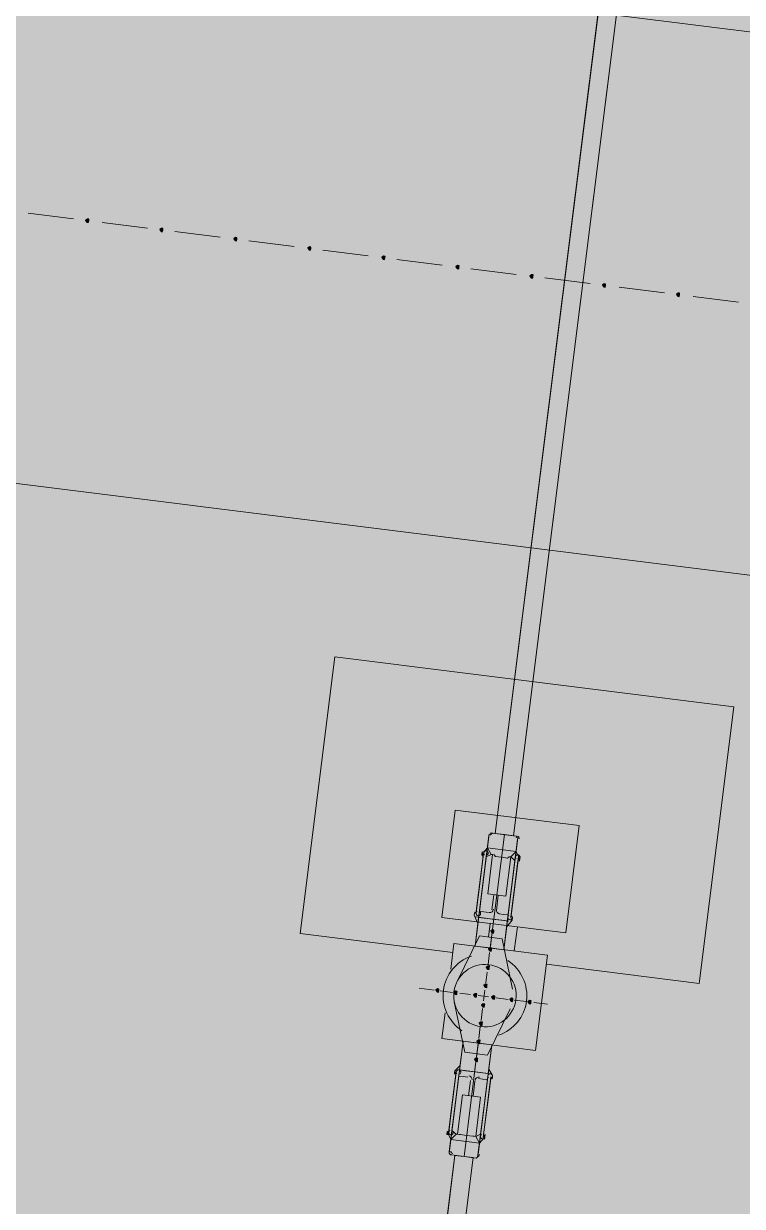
# Model space of a CAD drawing. Header units: metres. Extents: x -4 to 509425, y 7549 to 4732445.
# Drawn here: x 476023.13 to 476027.13, y 4719767.27 to 4719773.84 of the extents above; entities that cross this region are included whole.
import ezdxf

# ---------------------------------------------------------------- set-up
doc = ezdxf.new("R2010")
doc.units = ezdxf.units.M
doc.header["$LTSCALE"] = 0.01
doc.header["$MEASUREMENT"] = 0
doc.layers.get('0').update_dxf_attribs({"lineweight": 0})
for name, color, linetype in [('_SUBESTACIÓN', 1, 'Continuous'), ('NUDO GAROÑA', 211, 'Continuous'), ('SUBESTACION LA VID', 253, 'Continuous')]:
    doc.layers.add(name, color=color, linetype=linetype)

# ---------------------------------------------------------------- blocks, each defined once
blk = doc.blocks.new('A$Cfff6051d')
at = {"layer": 'SUBESTACION LA VID', "transparency": 33554687}
h = blk.add_hatch(color=256, dxfattribs=at)
h.dxf.hatch_style = 2
h.paths.add_polyline_path([(476023.4935, 4719772.7465), (476023.4946, 4719772.7549), (476023.4862, 4719772.7559), (476023.4767, 4719772.7486), (476023.4841, 4719772.7391), (476023.4925, 4719772.7381)])
h = blk.add_hatch(color=256, dxfattribs=at)
h.dxf.hatch_style = 2
h.paths.add_polyline_path([(476023.9052, 4719772.6949), (476023.9062, 4719772.7033), (476023.8978, 4719772.7043), (476023.8884, 4719772.697), (476023.8957, 4719772.6875), (476023.9041, 4719772.6865)])
h = blk.add_hatch(color=256, dxfattribs=at)
h.dxf.hatch_style = 2
h.paths.add_polyline_path([(476024.3168, 4719772.6433), (476024.3178, 4719772.6517), (476024.3094, 4719772.6527), (476024.3, 4719772.6454), (476024.3073, 4719772.6359), (476024.3157, 4719772.6349)])
h = blk.add_hatch(color=256, dxfattribs=at)
h.dxf.hatch_style = 2
h.paths.add_polyline_path([(476024.7284, 4719772.5917), (476024.7294, 4719772.6001), (476024.721, 4719772.6011), (476024.7116, 4719772.5938), (476024.7189, 4719772.5843), (476024.7273, 4719772.5833)])
h = blk.add_hatch(color=256, dxfattribs=at)
h.dxf.hatch_style = 2
h.paths.add_polyline_path([(476025.14, 4719772.5401), (476025.1411, 4719772.5485), (476025.1327, 4719772.5495), (476025.1232, 4719772.5422), (476025.1306, 4719772.5327), (476025.139, 4719772.5317)])
h = blk.add_hatch(color=256, dxfattribs=at)
h.dxf.hatch_style = 2
h.paths.add_polyline_path([(476025.5516, 4719772.4884), (476025.5527, 4719772.4968), (476025.5443, 4719772.4979), (476025.5348, 4719772.4906), (476025.5422, 4719772.4811), (476025.5506, 4719772.48)])
h = blk.add_hatch(color=256, dxfattribs=at)
h.dxf.hatch_style = 2
h.paths.add_polyline_path([(476025.9632, 4719772.4368), (476025.9643, 4719772.4452), (476025.9559, 4719772.4463), (476025.9464, 4719772.439), (476025.9538, 4719772.4295), (476025.9622, 4719772.4284)])
h = blk.add_hatch(color=256, dxfattribs=at)
h.dxf.hatch_style = 2
h.paths.add_polyline_path([(476026.3665, 4719772.3863), (476026.3675, 4719772.3947), (476026.3591, 4719772.3957), (476026.3497, 4719772.3884), (476026.357, 4719772.3789), (476026.3654, 4719772.3779)])
h = blk.add_hatch(color=256, dxfattribs=at)
h.dxf.hatch_style = 2
h.paths.add_polyline_path([(476026.7781, 4719772.3347), (476026.7791, 4719772.3431), (476026.7707, 4719772.3441), (476026.7613, 4719772.3368), (476026.7686, 4719772.3273), (476026.777, 4719772.3263)])
h = blk.add_hatch(color=256, dxfattribs=at)
h.dxf.hatch_style = 2
h.paths.add_polyline_path([(476025.7456, 4719768.7952), (476025.7467, 4719768.8036), (476025.7383, 4719768.8047), (476025.7288, 4719768.7973), (476025.7361, 4719768.7879), (476025.7445, 4719768.7868)])
h = blk.add_hatch(color=256, dxfattribs=at)
h.dxf.hatch_style = 2
h.paths.add_polyline_path([(476025.733, 4719768.6944), (476025.734, 4719768.7028), (476025.7256, 4719768.7039), (476025.7162, 4719768.6965), (476025.7235, 4719768.6871), (476025.7319, 4719768.686)])
h = blk.add_hatch(color=256, dxfattribs=at)
h.dxf.hatch_style = 2
h.paths.add_polyline_path([(476025.7203, 4719768.5936), (476025.7214, 4719768.602), (476025.713, 4719768.6031), (476025.7035, 4719768.5957), (476025.7109, 4719768.5863), (476025.7193, 4719768.5852)])
h = blk.add_hatch(color=256, dxfattribs=at)
h.dxf.hatch_style = 2
h.paths.add_polyline_path([(476025.7077, 4719768.4928), (476025.7087, 4719768.5012), (476025.7003, 4719768.5023), (476025.6909, 4719768.4949), (476025.6982, 4719768.4855), (476025.7066, 4719768.4844)])
h = blk.add_hatch(color=256, dxfattribs=at)
h.dxf.hatch_style = 2
h.paths.add_polyline_path([(476025.4399, 4719768.4666), (476025.441, 4719768.475), (476025.4326, 4719768.4761), (476025.4231, 4719768.4688), (476025.4305, 4719768.4593), (476025.4389, 4719768.4582)])
h = blk.add_hatch(color=256, dxfattribs=at)
h.dxf.hatch_style = 2
h.paths.add_polyline_path([(476025.5407, 4719768.454), (476025.5418, 4719768.4624), (476025.5334, 4719768.4635), (476025.5239, 4719768.4561), (476025.5313, 4719768.4467), (476025.5397, 4719768.4456)])
h = blk.add_hatch(color=256, dxfattribs=at)
h.dxf.hatch_style = 2
h.paths.add_polyline_path([(476025.6499, 4719768.4403), (476025.651, 4719768.4487), (476025.6426, 4719768.4498), (476025.6331, 4719768.4424), (476025.6405, 4719768.433), (476025.6489, 4719768.4319)])
h = blk.add_hatch(color=256, dxfattribs=at)
h.dxf.hatch_style = 2
h.paths.add_polyline_path([(476025.7507, 4719768.4277), (476025.7518, 4719768.4361), (476025.7434, 4719768.4371), (476025.7339, 4719768.4298), (476025.7413, 4719768.4203), (476025.7497, 4719768.4193)])
h = blk.add_hatch(color=256, dxfattribs=at)
h.dxf.hatch_style = 2
h.paths.add_polyline_path([(476025.8515, 4719768.415), (476025.8526, 4719768.4234), (476025.8442, 4719768.4245), (476025.8347, 4719768.4171), (476025.8421, 4719768.4077), (476025.8505, 4719768.4066)])
h = blk.add_hatch(color=256, dxfattribs=at)
h.dxf.hatch_style = 2
h.paths.add_polyline_path([(476025.694, 4719768.3836), (476025.6951, 4719768.392), (476025.6867, 4719768.3931), (476025.6772, 4719768.3857), (476025.6845, 4719768.3763), (476025.6929, 4719768.3752)])
h = blk.add_hatch(color=256, dxfattribs=at)
h.dxf.hatch_style = 2
h.paths.add_polyline_path([(476025.9523, 4719768.4024), (476025.9534, 4719768.4108), (476025.945, 4719768.4119), (476025.9355, 4719768.4045), (476025.9429, 4719768.3951), (476025.9513, 4719768.394)])
h = blk.add_hatch(color=256, dxfattribs=at)
h.dxf.hatch_style = 2
h.paths.add_polyline_path([(476025.6814, 4719768.2828), (476025.6824, 4719768.2912), (476025.674, 4719768.2922), (476025.6646, 4719768.2849), (476025.6719, 4719768.2754), (476025.6803, 4719768.2744)])
h = blk.add_hatch(color=256, dxfattribs=at)
h.dxf.hatch_style = 2
h.paths.add_polyline_path([(476025.6687, 4719768.182), (476025.6698, 4719768.1904), (476025.6614, 4719768.1914), (476025.6519, 4719768.1841), (476025.6593, 4719768.1746), (476025.6677, 4719768.1736)])
h = blk.add_hatch(color=256, dxfattribs=at)
h.dxf.hatch_style = 2
h.paths.add_polyline_path([(476025.6561, 4719768.0812), (476025.6571, 4719768.0896), (476025.6487, 4719768.0906), (476025.6393, 4719768.0833), (476025.6466, 4719768.0738), (476025.655, 4719768.0728)])
at = {"layer": 'SUBESTACION LA VID', "lineweight": 15}
for p, q in [((476076.4761, 4719767.6143), (475978.9986, 4719779.835)), ((476076.1032, 4719764.6406), (475978.6258, 4719776.8613)), ((476026.4251, 4719774.6912), (476025.7542, 4719769.3402)), ((476026.5259, 4719774.6786), (476025.855, 4719769.3276)), ((476023.4095, 4719772.757), (476023.1575, 4719772.7886)), ((476023.8212, 4719772.7054), (476023.5691, 4719772.737)), ((476024.2244, 4719772.6548), (476023.9724, 4719772.6864)), ((476024.636, 4719772.6032), (476024.384, 4719772.6348)), ((476025.0476, 4719772.5516), (476024.7956, 4719772.5832)), ((476025.4592, 4719772.5), (476025.2072, 4719772.5316)), ((476025.8708, 4719772.4484), (476025.6188, 4719772.48)), ((476026.2825, 4719772.3968), (476026.0304, 4719772.4284)), ((476026.6941, 4719772.3452), (476026.4421, 4719772.3768)), ((476027.1057, 4719772.2936), (476026.8537, 4719772.3252)), ((476025.7374, 4719769.3423), (476025.8718, 4719769.3255)), ((476025.6469, 4719768.8929), (476025.6891, 4719769.2289)), ((476025.7059, 4719769.2268), (476025.6637, 4719768.8908)), ((476025.6901, 4719769.2373), (476025.7101, 4719769.2604)), ((476025.7037, 4719769.21), (476025.7311, 4719769.2237)), ((476025.8655, 4719769.2068), (476025.8233, 4719768.8708)), ((476025.8401, 4719768.8687), (476025.8823, 4719769.2047)), ((476025.8634, 4719769.19), (476025.8403, 4719769.21)), ((476025.7351, 4719768.916), (476025.7457, 4719769)), ((476025.7603, 4719768.9128), (476025.7709, 4719768.9968)), ((476025.6375, 4719768.8856), (476025.6574, 4719768.8404)), ((476025.7257, 4719768.8404), (476025.7162, 4719768.7648)), ((476025.7404, 4719768.8215), (476025.7477, 4719768.8803)), ((476025.8475, 4719768.8592), (476025.817, 4719768.8204)), ((476025.8769, 4719768.8214), (476025.86, 4719768.687)), ((476025.6658, 4719768.7711), (476025.5397, 4719768.5139)), ((476025.7918, 4719768.7553), (476025.6658, 4719768.7711)), ((476025.7267, 4719768.7123), (476025.7351, 4719768.7795)), ((476025.7918, 4719768.7553), (476025.8505, 4719768.4749)), ((476025.714, 4719768.6115), (476025.7225, 4719768.6787)), ((476025.7014, 4719768.5107), (476025.7088, 4719768.5695)), ((476025.4147, 4719768.4698), (476025.3307, 4719768.4803)), ((476025.5155, 4719768.4572), (476025.4483, 4719768.4656)), ((476025.6163, 4719768.4445), (476025.5575, 4719768.4519)), ((476025.7171, 4719768.4319), (476025.6583, 4719768.4393)), ((476025.6888, 4719768.4099), (476025.6961, 4719768.4687)), ((476025.8263, 4719768.4182), (476025.7591, 4719768.4266)), ((476025.5847, 4719768.1243), (476025.526, 4719768.4047)), ((476025.6751, 4719768.3006), (476025.6835, 4719768.3679)), ((476025.7107, 4719768.1085), (476025.8368, 4719768.3657)), ((476025.9271, 4719768.4056), (476025.8599, 4719768.414)), ((476026.0447, 4719768.3908), (476025.9691, 4719768.4003)), ((476025.6624, 4719768.1998), (476025.6709, 4719768.267)), ((476025.6498, 4719768.099), (476025.6582, 4719768.1662)), ((476025.7107, 4719768.1085), (476025.5847, 4719768.1243)), ((476025.529, 4719768.0203), (476025.5584, 4719768.0508)), ((476025.6372, 4719767.9982), (476025.6445, 4719768.057)), ((476025.739, 4719767.994), (476025.718, 4719768.0308)), ((476025.5363, 4719768.0109), (476025.4942, 4719767.6749)), ((476025.511, 4719767.6727), (476025.5531, 4719768.0088)), ((476025.6161, 4719767.9667), (476025.6056, 4719767.8827)), ((476025.6413, 4719767.9636), (476025.6308, 4719767.8796)), ((476025.6706, 4719767.6527), (476025.7128, 4719767.9888)), ((476025.7296, 4719767.9867), (476025.6874, 4719767.6506)), ((476025.5131, 4719767.6895), (476025.5362, 4719767.6696)), ((476025.6727, 4719767.6695), (476025.6454, 4719767.6559)), ((476025.6864, 4719767.6422), (476025.6664, 4719767.6191)), ((476025.5299, 4719767.5509), (476024.7979, 4719761.7127)), ((476025.6307, 4719767.5383), (476024.8988, 4719761.7001)), ((476025.6475, 4719767.5362), (476025.5131, 4719767.553))]:
    blk.add_line(p, q, dxfattribs=at)
at = {"layer": 'SUBESTACION LA VID', "lineweight": 0}
for p, q in [((476025.817, 4719768.8204), (476025.8781, 4719769.3076)), ((476025.6796, 4719769.2216), (476025.6817, 4719769.2384)), ((476025.6796, 4719769.2216), (476025.6807, 4719769.23)), ((476025.6796, 4719769.2216), (476025.6807, 4719769.23)), ((476025.6869, 4719769.2121), (476025.6901, 4719769.2373)), ((476025.6869, 4719769.2121), (476025.6901, 4719769.2373)), ((476025.8802, 4719769.1879), (476025.8917, 4719769.212)), ((476025.8886, 4719769.1868), (476025.8917, 4719769.212)), ((476025.8886, 4719769.1868), (476025.8917, 4719769.212)), ((476025.8896, 4719769.1952), (476025.8917, 4719769.212)), ((476025.8907, 4719769.2036), (476025.8907, 4719769.2036)), ((476025.6375, 4719768.8856), (476025.6396, 4719768.9024)), ((476025.6375, 4719768.8856), (476025.6385, 4719768.894)), ((476025.8475, 4719768.8592), (476025.8496, 4719768.876)), ((476025.8475, 4719768.8592), (476025.8496, 4719768.876)), ((476025.8475, 4719768.8592), (476025.8485, 4719768.8676)), ((476025.5584, 4719768.0508), (476025.4984, 4719767.5719)), ((476025.529, 4719768.0203), (476025.5269, 4719768.0035)), ((476025.529, 4719768.0203), (476025.5279, 4719768.0119)), ((476025.529, 4719768.0203), (476025.5353, 4719768.0025)), ((476025.739, 4719767.994), (476025.7369, 4719767.9772)), ((476025.739, 4719767.994), (476025.738, 4719767.9856)), ((476025.4869, 4719767.6843), (476025.4848, 4719767.6675)), ((476025.4953, 4719767.6833), (476025.4848, 4719767.6675)), ((476025.4858, 4719767.6759), (476025.4858, 4719767.6759)), ((476025.6895, 4719767.6674), (476025.6948, 4719767.6412)), ((476025.6979, 4719767.6664), (476025.6948, 4719767.6412)), ((476025.6969, 4719767.658), (476025.6948, 4719767.6412)), ((476025.6969, 4719767.658), (476025.6958, 4719767.6496)), ((476025.6969, 4719767.658), (476025.6958, 4719767.6496)), ((476025.5299, 4719767.5509), (476025.6307, 4719767.5383))]:
    blk.add_line(p, q, dxfattribs=at)
at = {"layer": 'SUBESTACION LA VID', "lineweight": 15}
for points in [[(476026.4251, 4719774.6912), (476026.5259, 4719774.6786), (476025.855, 4719769.3276), (476025.7542, 4719769.3402), (476026.4251, 4719774.6912)], [(476026.0385, 4719768.6134), (476026.8869, 4719768.5071), (476027.0797, 4719770.0443), (476024.862, 4719770.3224), (476024.6693, 4719768.7851), (476025.5177, 4719768.6787)], [(476026.2205, 4719769.3841), (476025.5316, 4719769.4705), (476025.4569, 4719768.8741), (476026.1457, 4719768.7877), (476026.2205, 4719769.3841)], [(476025.8046, 4719769.3339), (476025.7374, 4719769.3423), (476025.729, 4719769.3434), (476025.7279, 4719769.335), (476025.7195, 4719769.336), (476025.7185, 4719769.3276), (476025.7101, 4719769.2604), (476025.6901, 4719769.2373), (476025.6817, 4719769.2384), (476025.6807, 4719769.23), (476025.6796, 4719769.2216), (476025.6869, 4719769.2121), (476025.668, 4719769.0609), (476025.648, 4719768.9013), (476025.6396, 4719768.9024), (476025.6385, 4719768.894), (476025.6375, 4719768.8856), (476025.6574, 4719768.8404), (476025.6416, 4719768.7144), (476025.7256, 4719768.7039), (476025.8046, 4719769.3339)], [(476025.8781, 4719769.3076), (476025.8697, 4719769.2404), (476025.7101, 4719769.2604), (476025.7185, 4719769.3276)], [(476025.8046, 4719769.3339), (476025.8718, 4719769.3255), (476025.8708, 4719769.3171), (476025.8792, 4719769.316), (476025.8781, 4719769.3076), (476025.8697, 4719769.2404), (476025.8833, 4719769.2131), (476025.8917, 4719769.212), (476025.8907, 4719769.2036), (476025.8896, 4719769.1952), (476025.8886, 4719769.1868), (476025.8802, 4719769.1879), (476025.8612, 4719769.0367), (476025.8412, 4719768.8771), (476025.8496, 4719768.876), (476025.8485, 4719768.8676), (476025.8475, 4719768.8592), (476025.817, 4719768.8204), (476025.8012, 4719768.6944), (476025.7256, 4719768.7039), (476025.8046, 4719769.3339)], [(476025.7101, 4719769.2604), (476025.7311, 4719769.2237), (476025.7395, 4719769.2226), (476025.7479, 4719769.2216), (476025.7552, 4719769.2121), (476025.7888, 4719769.2079), (476025.8224, 4719769.2037), (476025.8319, 4719769.211), (476025.8403, 4719769.21), (476025.8697, 4719769.2404), (476025.8833, 4719769.2131)], [(476025.7395, 4719769.2226), (476025.7121, 4719769.0042), (476025.8129, 4719768.9916), (476025.8403, 4719769.21)], [(476025.6658, 4719768.9076), (476025.691, 4719768.9044), (476025.7162, 4719768.9013)], [(476025.8254, 4719768.8876), (476025.8002, 4719768.8907), (476025.775, 4719768.8939)], [(476025.6416, 4719768.7144), (476025.6616, 4719768.874), (476025.8212, 4719768.854), (476025.8012, 4719768.6944), (476025.6416, 4719768.7144)], [(476025.6448, 4719768.8761), (476025.6868, 4719768.8708), (476025.7372, 4719768.8645)], [(476025.8296, 4719768.8529), (476025.7876, 4719768.8582), (476025.7372, 4719768.8645)], [(476025.6416, 4719768.7144), (476025.524, 4719768.7291), (476025.5061, 4719768.5863)], [(476025.7433, 4719768.1641), (476025.9785, 4719768.1346), (476026.0448, 4719768.6638), (476025.8096, 4719768.6933)], [(476025.4756, 4719768.3427), (476025.4577, 4719768.1999), (476025.5753, 4719768.1852)], [(476025.5803, 4719767.5446), (476025.5131, 4719767.553), (476025.5047, 4719767.5541), (476025.4973, 4719767.5635), (476025.4984, 4719767.5719), (476025.5068, 4719767.6391), (476025.4932, 4719767.6665), (476025.4848, 4719767.6675), (476025.4858, 4719767.6759), (476025.4869, 4719767.6843), (476025.4953, 4719767.6833), (476025.4963, 4719767.6917), (476025.5153, 4719767.8429), (476025.5353, 4719768.0025), (476025.5269, 4719768.0035), (476025.5279, 4719768.0119), (476025.529, 4719768.0203), (476025.5584, 4719768.0508), (476025.5753, 4719768.1852), (476025.6593, 4719768.1746), (476025.5803, 4719767.5446)], [(476025.7349, 4719768.1652), (476025.7149, 4719768.0056), (476025.5553, 4719768.0256), (476025.5753, 4719768.1852), (476025.7349, 4719768.1652)], [(476025.5803, 4719767.5446), (476025.6475, 4719767.5362), (476025.6569, 4719767.5435), (476025.658, 4719767.5519), (476025.6664, 4719767.6191), (476025.6864, 4719767.6422), (476025.6948, 4719767.6412), (476025.6958, 4719767.6496), (476025.6969, 4719767.658), (476025.6895, 4719767.6674), (476025.7085, 4719767.8186), (476025.7285, 4719767.9783), (476025.7369, 4719767.9772), (476025.738, 4719767.9856), (476025.739, 4719767.994), (476025.718, 4719768.0308), (476025.7349, 4719768.1652), (476025.6593, 4719768.1746), (476025.5803, 4719767.5446)], [(476025.551, 4719767.992), (476025.5762, 4719767.9888), (476025.6014, 4719767.9856)], [(476025.5553, 4719768.0256), (476025.5889, 4719768.0214), (476025.6393, 4719768.015)], [(476025.7317, 4719768.0035), (476025.6981, 4719768.0077), (476025.6393, 4719768.015)], [(476025.7107, 4719767.972), (476025.6855, 4719767.9751), (476025.6603, 4719767.9783)], [(476025.6454, 4719767.6559), (476025.6728, 4719767.8743), (476025.572, 4719767.8869), (476025.5446, 4719767.6685)], [(476025.6664, 4719767.6191), (476025.6454, 4719767.6559), (476025.637, 4719767.657), (476025.6286, 4719767.658), (476025.595, 4719767.6622), (476025.5614, 4719767.6664), (476025.553, 4719767.6675), (476025.5446, 4719767.6685), (476025.5362, 4719767.6696), (476025.5068, 4719767.6391), (476025.4932, 4719767.6665)], [(476025.4984, 4719767.5719), (476025.5068, 4719767.6391), (476025.6664, 4719767.6191), (476025.658, 4719767.5519)], [(476025.5299, 4719767.5509), (476025.6307, 4719767.5383), (476024.8988, 4719761.7001), (476024.7979, 4719761.7127), (476025.5299, 4719767.5509)]]:
    blk.add_lwpolyline(points, dxfattribs=at)
at = {"layer": 'SUBESTACION LA VID'}
for points in [[(476023.4935, 4719772.7465), (476023.4946, 4719772.7549), (476023.4862, 4719772.7559), (476023.4767, 4719772.7486), (476023.4841, 4719772.7391), (476023.4925, 4719772.7381)], [(476023.9052, 4719772.6949), (476023.9062, 4719772.7033), (476023.8978, 4719772.7043), (476023.8884, 4719772.697), (476023.8957, 4719772.6875), (476023.9041, 4719772.6865)], [(476024.3168, 4719772.6433), (476024.3178, 4719772.6517), (476024.3094, 4719772.6527), (476024.3, 4719772.6454), (476024.3073, 4719772.6359), (476024.3157, 4719772.6349)], [(476024.7284, 4719772.5917), (476024.7294, 4719772.6001), (476024.721, 4719772.6011), (476024.7116, 4719772.5938), (476024.7189, 4719772.5843), (476024.7273, 4719772.5833)], [(476025.14, 4719772.5401), (476025.1411, 4719772.5485), (476025.1327, 4719772.5495), (476025.1232, 4719772.5422), (476025.1306, 4719772.5327), (476025.139, 4719772.5317)], [(476025.5516, 4719772.4884), (476025.5527, 4719772.4968), (476025.5443, 4719772.4979), (476025.5348, 4719772.4906), (476025.5422, 4719772.4811), (476025.5506, 4719772.48)], [(476025.9632, 4719772.4368), (476025.9643, 4719772.4452), (476025.9559, 4719772.4463), (476025.9464, 4719772.439), (476025.9538, 4719772.4295), (476025.9622, 4719772.4284)], [(476026.3665, 4719772.3863), (476026.3675, 4719772.3947), (476026.3591, 4719772.3957), (476026.3497, 4719772.3884), (476026.357, 4719772.3789), (476026.3654, 4719772.3779)], [(476026.7781, 4719772.3347), (476026.7791, 4719772.3431), (476026.7707, 4719772.3441), (476026.7613, 4719772.3368), (476026.7686, 4719772.3273), (476026.777, 4719772.3263)], [(476025.7456, 4719768.7952), (476025.7467, 4719768.8036), (476025.7383, 4719768.8047), (476025.7288, 4719768.7973), (476025.7361, 4719768.7879), (476025.7445, 4719768.7868)], [(476025.733, 4719768.6944), (476025.734, 4719768.7028), (476025.7256, 4719768.7039), (476025.7162, 4719768.6965), (476025.7235, 4719768.6871), (476025.7319, 4719768.686)], [(476025.7203, 4719768.5936), (476025.7214, 4719768.602), (476025.713, 4719768.6031), (476025.7035, 4719768.5957), (476025.7109, 4719768.5863), (476025.7193, 4719768.5852)], [(476025.7077, 4719768.4928), (476025.7087, 4719768.5012), (476025.7003, 4719768.5023), (476025.6909, 4719768.4949), (476025.6982, 4719768.4855), (476025.7066, 4719768.4844)], [(476025.4399, 4719768.4666), (476025.441, 4719768.475), (476025.4326, 4719768.4761), (476025.4231, 4719768.4688), (476025.4305, 4719768.4593), (476025.4389, 4719768.4582)], [(476025.5407, 4719768.454), (476025.5418, 4719768.4624), (476025.5334, 4719768.4635), (476025.5239, 4719768.4561), (476025.5313, 4719768.4467), (476025.5397, 4719768.4456)], [(476025.6499, 4719768.4403), (476025.651, 4719768.4487), (476025.6426, 4719768.4498), (476025.6331, 4719768.4424), (476025.6405, 4719768.433), (476025.6489, 4719768.4319)], [(476025.7507, 4719768.4277), (476025.7518, 4719768.4361), (476025.7434, 4719768.4371), (476025.7339, 4719768.4298), (476025.7413, 4719768.4203), (476025.7497, 4719768.4193)], [(476025.8515, 4719768.415), (476025.8526, 4719768.4234), (476025.8442, 4719768.4245), (476025.8347, 4719768.4171), (476025.8421, 4719768.4077), (476025.8505, 4719768.4066)], [(476025.694, 4719768.3836), (476025.6951, 4719768.392), (476025.6867, 4719768.3931), (476025.6772, 4719768.3857), (476025.6845, 4719768.3763), (476025.6929, 4719768.3752)], [(476025.9523, 4719768.4024), (476025.9534, 4719768.4108), (476025.945, 4719768.4119), (476025.9355, 4719768.4045), (476025.9429, 4719768.3951), (476025.9513, 4719768.394)], [(476025.6814, 4719768.2828), (476025.6824, 4719768.2912), (476025.674, 4719768.2922), (476025.6646, 4719768.2849), (476025.6719, 4719768.2754), (476025.6803, 4719768.2744)], [(476025.6687, 4719768.182), (476025.6698, 4719768.1904), (476025.6614, 4719768.1914), (476025.6519, 4719768.1841), (476025.6593, 4719768.1746), (476025.6677, 4719768.1736)], [(476025.6561, 4719768.0812), (476025.6571, 4719768.0896), (476025.6487, 4719768.0906), (476025.6393, 4719768.0833), (476025.6466, 4719768.0738), (476025.655, 4719768.0728)]]:
    blk.add_lwpolyline(points, close=True, dxfattribs=at)
at = {"layer": 'SUBESTACION LA VID', "lineweight": 0}
for points in [[(476023.4935, 4719772.7465), (476023.4946, 4719772.7549), (476023.4862, 4719772.7559), (476023.4767, 4719772.7486), (476023.4841, 4719772.7391), (476023.4925, 4719772.7381)], [(476023.9052, 4719772.6949), (476023.9062, 4719772.7033), (476023.8978, 4719772.7043), (476023.8884, 4719772.697), (476023.8957, 4719772.6875), (476023.9041, 4719772.6865)], [(476024.3168, 4719772.6433), (476024.3178, 4719772.6517), (476024.3094, 4719772.6527), (476024.3, 4719772.6454), (476024.3073, 4719772.6359), (476024.3157, 4719772.6349)], [(476024.7284, 4719772.5917), (476024.7294, 4719772.6001), (476024.721, 4719772.6011), (476024.7116, 4719772.5938), (476024.7189, 4719772.5843), (476024.7273, 4719772.5833)], [(476025.14, 4719772.5401), (476025.1411, 4719772.5485), (476025.1327, 4719772.5495), (476025.1232, 4719772.5422), (476025.1306, 4719772.5327), (476025.139, 4719772.5317)], [(476025.5516, 4719772.4884), (476025.5527, 4719772.4968), (476025.5443, 4719772.4979), (476025.5348, 4719772.4906), (476025.5422, 4719772.4811), (476025.5506, 4719772.48)], [(476025.9632, 4719772.4368), (476025.9643, 4719772.4452), (476025.9559, 4719772.4463), (476025.9464, 4719772.439), (476025.9538, 4719772.4295), (476025.9622, 4719772.4284)], [(476026.3665, 4719772.3863), (476026.3675, 4719772.3947), (476026.3591, 4719772.3957), (476026.3497, 4719772.3884), (476026.357, 4719772.3789), (476026.3654, 4719772.3779)], [(476026.7781, 4719772.3347), (476026.7791, 4719772.3431), (476026.7707, 4719772.3441), (476026.7613, 4719772.3368), (476026.7686, 4719772.3273), (476026.777, 4719772.3263)], [(476025.7456, 4719768.7952), (476025.7467, 4719768.8036), (476025.7383, 4719768.8047), (476025.7288, 4719768.7973), (476025.7361, 4719768.7879), (476025.7445, 4719768.7868)], [(476025.733, 4719768.6944), (476025.734, 4719768.7028), (476025.7256, 4719768.7039), (476025.7162, 4719768.6965), (476025.7235, 4719768.6871), (476025.7319, 4719768.686)], [(476025.7203, 4719768.5936), (476025.7214, 4719768.602), (476025.713, 4719768.6031), (476025.7035, 4719768.5957), (476025.7109, 4719768.5863), (476025.7193, 4719768.5852)], [(476025.7077, 4719768.4928), (476025.7087, 4719768.5012), (476025.7003, 4719768.5023), (476025.6909, 4719768.4949), (476025.6982, 4719768.4855), (476025.7066, 4719768.4844)], [(476025.4399, 4719768.4666), (476025.441, 4719768.475), (476025.4326, 4719768.4761), (476025.4231, 4719768.4688), (476025.4305, 4719768.4593), (476025.4389, 4719768.4582)], [(476025.5407, 4719768.454), (476025.5418, 4719768.4624), (476025.5334, 4719768.4635), (476025.5239, 4719768.4561), (476025.5313, 4719768.4467), (476025.5397, 4719768.4456)], [(476025.6499, 4719768.4403), (476025.651, 4719768.4487), (476025.6426, 4719768.4498), (476025.6331, 4719768.4424), (476025.6405, 4719768.433), (476025.6489, 4719768.4319)], [(476025.7507, 4719768.4277), (476025.7518, 4719768.4361), (476025.7434, 4719768.4371), (476025.7339, 4719768.4298), (476025.7413, 4719768.4203), (476025.7497, 4719768.4193)], [(476025.8515, 4719768.415), (476025.8526, 4719768.4234), (476025.8442, 4719768.4245), (476025.8347, 4719768.4171), (476025.8421, 4719768.4077), (476025.8505, 4719768.4066)], [(476025.694, 4719768.3836), (476025.6951, 4719768.392), (476025.6867, 4719768.3931), (476025.6772, 4719768.3857), (476025.6845, 4719768.3763), (476025.6929, 4719768.3752)], [(476025.9523, 4719768.4024), (476025.9534, 4719768.4108), (476025.945, 4719768.4119), (476025.9355, 4719768.4045), (476025.9429, 4719768.3951), (476025.9513, 4719768.394)], [(476025.6814, 4719768.2828), (476025.6824, 4719768.2912), (476025.674, 4719768.2922), (476025.6646, 4719768.2849), (476025.6719, 4719768.2754), (476025.6803, 4719768.2744)], [(476025.6687, 4719768.182), (476025.6698, 4719768.1904), (476025.6614, 4719768.1914), (476025.6519, 4719768.1841), (476025.6593, 4719768.1746), (476025.6677, 4719768.1736)], [(476025.6561, 4719768.0812), (476025.6571, 4719768.0896), (476025.6487, 4719768.0906), (476025.6393, 4719768.0833), (476025.6466, 4719768.0738), (476025.655, 4719768.0728)]]:
    blk.add_lwpolyline(points, close=True, dxfattribs=at)
for points in [[(476025.6416, 4719768.7144), (476025.7195, 4719769.336), (476025.6574, 4719768.8404), (476025.7185, 4719769.3276)], [(476025.8012, 4719768.6944), (476025.8792, 4719769.316), (476025.817, 4719768.8204)], [(476025.6869, 4719769.2121), (476025.6817, 4719769.2384), (476025.6796, 4719769.2216), (476025.6817, 4719769.2384)], [(476025.8412, 4719768.8771), (476025.8833, 4719769.2131), (476025.8612, 4719769.0367)], [(476025.8896, 4719769.1952), (476025.8907, 4719769.2036), (476025.8896, 4719769.1952), (476025.8917, 4719769.212)], [(476025.6396, 4719768.9024), (476025.6375, 4719768.8856), (476025.6385, 4719768.894), (476025.6375, 4719768.8856)], [(476025.8485, 4719768.8676), (476025.8475, 4719768.8592), (476025.8496, 4719768.876)], [(476025.8475, 4719768.8592), (476025.8485, 4719768.8676), (476025.8475, 4719768.8592)], [(476025.5753, 4719768.1852), (476025.4973, 4719767.5635), (476025.5584, 4719768.0508)], [(476025.7349, 4719768.1652), (476025.6569, 4719767.5435), (476025.718, 4719768.0308), (476025.658, 4719767.5519)], [(476025.4963, 4719767.6917), (476025.4932, 4719767.6665), (476025.5353, 4719768.0025)], [(476025.5279, 4719768.0119), (476025.529, 4719768.0203), (476025.5269, 4719768.0035)], [(476025.529, 4719768.0203), (476025.5279, 4719768.0119), (476025.529, 4719768.0203)], [(476025.7369, 4719767.9772), (476025.739, 4719767.994), (476025.738, 4719767.9856), (476025.739, 4719767.994)], [(476025.5153, 4719767.8429), (476025.4932, 4719767.6665), (476025.4963, 4719767.6917)], [(476025.4869, 4719767.6843), (476025.4858, 4719767.6759), (476025.4869, 4719767.6843), (476025.4848, 4719767.6675)], [(476025.6969, 4719767.658), (476025.6948, 4719767.6412), (476025.6969, 4719767.658), (476025.6948, 4719767.6412)]]:
    blk.add_lwpolyline(points, dxfattribs=at)
at = {"layer": 'SUBESTACION LA VID', "lineweight": 15}
for points in [[(476025.7416, 4719769.3418), (476025.7346, 4719769.3427), (476025.7283, 4719769.3377), (476025.7274, 4719769.3308)], [(476025.7204, 4719768.9008), (476025.732, 4719768.8993), (476025.7426, 4719768.9075), (476025.7441, 4719768.9191)], [(476025.7609, 4719768.917), (476025.7594, 4719768.9054), (476025.7676, 4719768.8948), (476025.7792, 4719768.8934)], [(476025.6251, 4719767.9699), (476025.6265, 4719767.9815), (476025.6183, 4719767.9921), (476025.6067, 4719767.9935)], [(476025.6655, 4719767.9861), (476025.6539, 4719767.9876), (476025.6433, 4719767.9794), (476025.6419, 4719767.9678)], [(476025.6527, 4719767.5441), (476025.6597, 4719767.5432), (476025.666, 4719767.5481), (476025.6669, 4719767.5551)]]:
    blk.add_open_spline(points, degree=3, dxfattribs=at)
for points, knots in [([(476025.887, 4719769.3107), (476025.8874, 4719769.3141), (476025.8865, 4719769.3175), (476025.8845, 4719769.3201), (476025.8824, 4719769.3228), (476025.8793, 4719769.3245), (476025.876, 4719769.3249)], [0, 0, 0, 0, 1, 1, 1, 2, 2, 2, 2]), ([(476025.7038, 4719769.2441), (476025.6984, 4719769.2448), (476025.6931, 4719769.242), (476025.6907, 4719769.2371), (476025.6884, 4719769.2322), (476025.6894, 4719769.2263), (476025.6933, 4719769.2225)], [0, 0, 0, 0, 1, 1, 1, 2, 2, 2, 2]), ([(476025.7148, 4719769.23), (476025.7157, 4719769.2369), (476025.7107, 4719769.2433), (476025.7038, 4719769.2441), (476025.6968, 4719769.245), (476025.6905, 4719769.2401), (476025.6896, 4719769.2331)], [0, 0, 0, 0, 1, 1, 1, 2, 2, 2, 2]), ([(476025.7086, 4719769.2206), (476025.7133, 4719769.2233), (476025.7157, 4719769.2287), (476025.7146, 4719769.2341), (476025.7135, 4719769.2394), (476025.7092, 4719769.2435), (476025.7038, 4719769.2441)], [0, 0, 0, 0, 1, 1, 1, 2, 2, 2, 2]), ([(476025.8802, 4719769.222), (476025.8748, 4719769.2227), (476025.8695, 4719769.2199), (476025.8672, 4719769.215), (476025.8648, 4719769.21), (476025.8658, 4719769.2042), (476025.8697, 4719769.2004)], [0, 0, 0, 0, 1, 1, 1, 2, 2, 2, 2]), ([(476025.8912, 4719769.2078), (476025.8921, 4719769.2148), (476025.8871, 4719769.2212), (476025.8802, 4719769.222), (476025.8732, 4719769.2229), (476025.8669, 4719769.218), (476025.866, 4719769.211)], [0, 0, 0, 0, 1, 1, 1, 2, 2, 2, 2]), ([(476025.885, 4719769.1984), (476025.8897, 4719769.2012), (476025.8921, 4719769.2066), (476025.891, 4719769.212), (476025.8899, 4719769.2173), (476025.8856, 4719769.2213), (476025.8802, 4719769.222)], [0, 0, 0, 0, 1, 1, 1, 2, 2, 2, 2]), ([(476025.6537, 4719768.9065), (476025.649, 4719768.9038), (476025.6465, 4719768.8983), (476025.6476, 4719768.893), (476025.6487, 4719768.8876), (476025.6531, 4719768.8836), (476025.6585, 4719768.8829)], [0, 0, 0, 0, 1, 1, 1, 2, 2, 2, 2]), ([(476025.6475, 4719768.8971), (476025.6466, 4719768.8901), (476025.6515, 4719768.8838), (476025.6585, 4719768.8829), (476025.6654, 4719768.8821), (476025.6718, 4719768.887), (476025.6727, 4719768.894)], [0, 0, 0, 0, 1, 1, 1, 2, 2, 2, 2]), ([(476025.6585, 4719768.8829), (476025.6639, 4719768.8822), (476025.6691, 4719768.8851), (476025.6715, 4719768.89), (476025.6739, 4719768.8949), (476025.6728, 4719768.9008), (476025.669, 4719768.9046)], [0, 0, 0, 0, 1, 1, 1, 2, 2, 2, 2]), ([(476025.8301, 4719768.8844), (476025.8254, 4719768.8816), (476025.8229, 4719768.8762), (476025.824, 4719768.8709), (476025.8251, 4719768.8655), (476025.8295, 4719768.8615), (476025.8349, 4719768.8608)], [0, 0, 0, 0, 1, 1, 1, 2, 2, 2, 2]), ([(476025.8349, 4719768.8608), (476025.8403, 4719768.8601), (476025.8455, 4719768.863), (476025.8479, 4719768.8679), (476025.8503, 4719768.8728), (476025.8493, 4719768.8787), (476025.8454, 4719768.8825)], [0, 0, 0, 0, 1, 1, 1, 2, 2, 2, 2]), ([(476025.8239, 4719768.875), (476025.823, 4719768.868), (476025.8279, 4719768.8617), (476025.8349, 4719768.8608), (476025.8418, 4719768.8599), (476025.8482, 4719768.8649), (476025.8491, 4719768.8718)], [0, 0, 0, 0, 1, 1, 1, 2, 2, 2, 2]), ([(476025.621, 4719768.6589), (476025.5369, 4719768.63), (476025.4767, 4719768.5558), (476025.4656, 4719768.4677), (476025.4546, 4719768.3795), (476025.4947, 4719768.2928), (476025.569, 4719768.244)], [0, 0, 0, 0, 1, 1, 1, 2, 2, 2, 2]), ([(476025.5244, 4719768.4603), (476025.5125, 4719768.3652), (476025.5799, 4719768.2784), (476025.6751, 4719768.2665), (476025.7702, 4719768.2546), (476025.8569, 4719768.322), (476025.8689, 4719768.4171), (476025.8808, 4719768.5122), (476025.8133, 4719768.599), (476025.7182, 4719768.6109), (476025.6231, 4719768.6229), (476025.5364, 4719768.5554), (476025.5244, 4719768.4603)], [0, 0, 0, 0, 1, 1, 1, 2, 2, 2, 3, 3, 3, 4, 4, 4, 4]), ([(476025.7723, 4719768.2185), (476025.8563, 4719768.2474), (476025.9166, 4719768.3216), (476025.9277, 4719768.4098), (476025.9387, 4719768.4979), (476025.8986, 4719768.5847), (476025.8243, 4719768.6334)], [0, 0, 0, 0, 1, 1, 1, 2, 2, 2, 2]), ([(476025.5511, 4719768.0261), (476025.5457, 4719768.0268), (476025.5404, 4719768.0239), (476025.538, 4719768.019), (476025.5357, 4719768.0141), (476025.5367, 4719768.0082), (476025.5406, 4719768.0044)], [0, 0, 0, 0, 1, 1, 1, 2, 2, 2, 2]), ([(476025.5621, 4719768.0119), (476025.563, 4719768.0189), (476025.558, 4719768.0252), (476025.5511, 4719768.0261), (476025.5441, 4719768.027), (476025.5377, 4719768.022), (476025.5369, 4719768.0151)], [0, 0, 0, 0, 1, 1, 1, 2, 2, 2, 2]), ([(476025.5559, 4719768.0025), (476025.5606, 4719768.0052), (476025.563, 4719768.0107), (476025.5619, 4719768.016), (476025.5608, 4719768.0214), (476025.5565, 4719768.0254), (476025.5511, 4719768.0261)], [0, 0, 0, 0, 1, 1, 1, 2, 2, 2, 2]), ([(476025.7275, 4719768.004), (476025.7221, 4719768.0047), (476025.7168, 4719768.0018), (476025.7145, 4719767.9969), (476025.7121, 4719767.992), (476025.7131, 4719767.9861), (476025.717, 4719767.9823)], [0, 0, 0, 0, 1, 1, 1, 2, 2, 2, 2]), ([(476025.7385, 4719767.9898), (476025.7394, 4719767.9967), (476025.7344, 4719768.0031), (476025.7275, 4719768.004), (476025.7205, 4719768.0048), (476025.7142, 4719767.9999), (476025.7133, 4719767.993)], [0, 0, 0, 0, 1, 1, 1, 2, 2, 2, 2]), ([(476025.7323, 4719767.9804), (476025.737, 4719767.9831), (476025.7394, 4719767.9886), (476025.7383, 4719767.9939), (476025.7372, 4719767.9992), (476025.7329, 4719768.0033), (476025.7275, 4719768.004)], [0, 0, 0, 0, 1, 1, 1, 2, 2, 2, 2]), ([(476025.501, 4719767.6885), (476025.4963, 4719767.6857), (476025.4938, 4719767.6803), (476025.4949, 4719767.6749), (476025.496, 4719767.6696), (476025.5004, 4719767.6655), (476025.5058, 4719767.6649)], [0, 0, 0, 0, 1, 1, 1, 2, 2, 2, 2]), ([(476025.4947, 4719767.6791), (476025.4939, 4719767.6721), (476025.4988, 4719767.6657), (476025.5058, 4719767.6649), (476025.5127, 4719767.664), (476025.5191, 4719767.6689), (476025.52, 4719767.6759)], [0, 0, 0, 0, 1, 1, 1, 2, 2, 2, 2]), ([(476025.5058, 4719767.6649), (476025.5112, 4719767.6642), (476025.5164, 4719767.667), (476025.5188, 4719767.6719), (476025.5212, 4719767.6768), (476025.5201, 4719767.6827), (476025.5162, 4719767.6865)], [0, 0, 0, 0, 1, 1, 1, 2, 2, 2, 2]), ([(476025.6774, 4719767.6663), (476025.6727, 4719767.6636), (476025.6702, 4719767.6582), (476025.6713, 4719767.6528), (476025.6724, 4719767.6475), (476025.6768, 4719767.6434), (476025.6822, 4719767.6428)], [0, 0, 0, 0, 1, 1, 1, 2, 2, 2, 2]), ([(476025.6712, 4719767.6569), (476025.6703, 4719767.65), (476025.6752, 4719767.6436), (476025.6822, 4719767.6428), (476025.6891, 4719767.6419), (476025.6955, 4719767.6468), (476025.6964, 4719767.6538)], [0, 0, 0, 0, 1, 1, 1, 2, 2, 2, 2]), ([(476025.6822, 4719767.6428), (476025.6876, 4719767.6421), (476025.6928, 4719767.6449), (476025.6952, 4719767.6498), (476025.6976, 4719767.6547), (476025.6965, 4719767.6606), (476025.6927, 4719767.6644)], [0, 0, 0, 0, 1, 1, 1, 2, 2, 2, 2]), ([(476025.5073, 4719767.5751), (476025.5069, 4719767.5718), (476025.5078, 4719767.5684), (476025.5099, 4719767.5657), (476025.512, 4719767.5631), (476025.515, 4719767.5613), (476025.5183, 4719767.5609)], [0, 0, 0, 0, 1, 1, 1, 2, 2, 2, 2])]:
    blk.add_open_spline(points, degree=3, knots=knots, dxfattribs=at)

msp = doc.modelspace()

# ---------------------------------------------------------------- hatches: boundary and pattern name
at = {"layer": '_SUBESTACIÓN', "transparency": 33554559}
h = msp.add_hatch(color=1, dxfattribs=at)
h.dxf.hatch_style = 1
h.paths.add_polyline_path([(475968.6399, 4719805.825), (476089.9386, 4719790.615), (476078.1686, 4719696.74), (475956.8686, 4719711.9502)])

# ---------------------------------------------------------------- linework, layer by layer
at = {"layer": 'NUDO GAROÑA', "color": 1, "const_width": 10}
msp.add_lwpolyline([(476020.09, 4719778), (476049.4926, 4719860.7903)], dxfattribs=at)

# ---------------------------------------------------------------- block references
at = {"linetype": 'Continuous'}
msp.add_blockref('A$Cfff6051d', (0, 0), dxfattribs=at)

doc.saveas('drawing.dxf')
